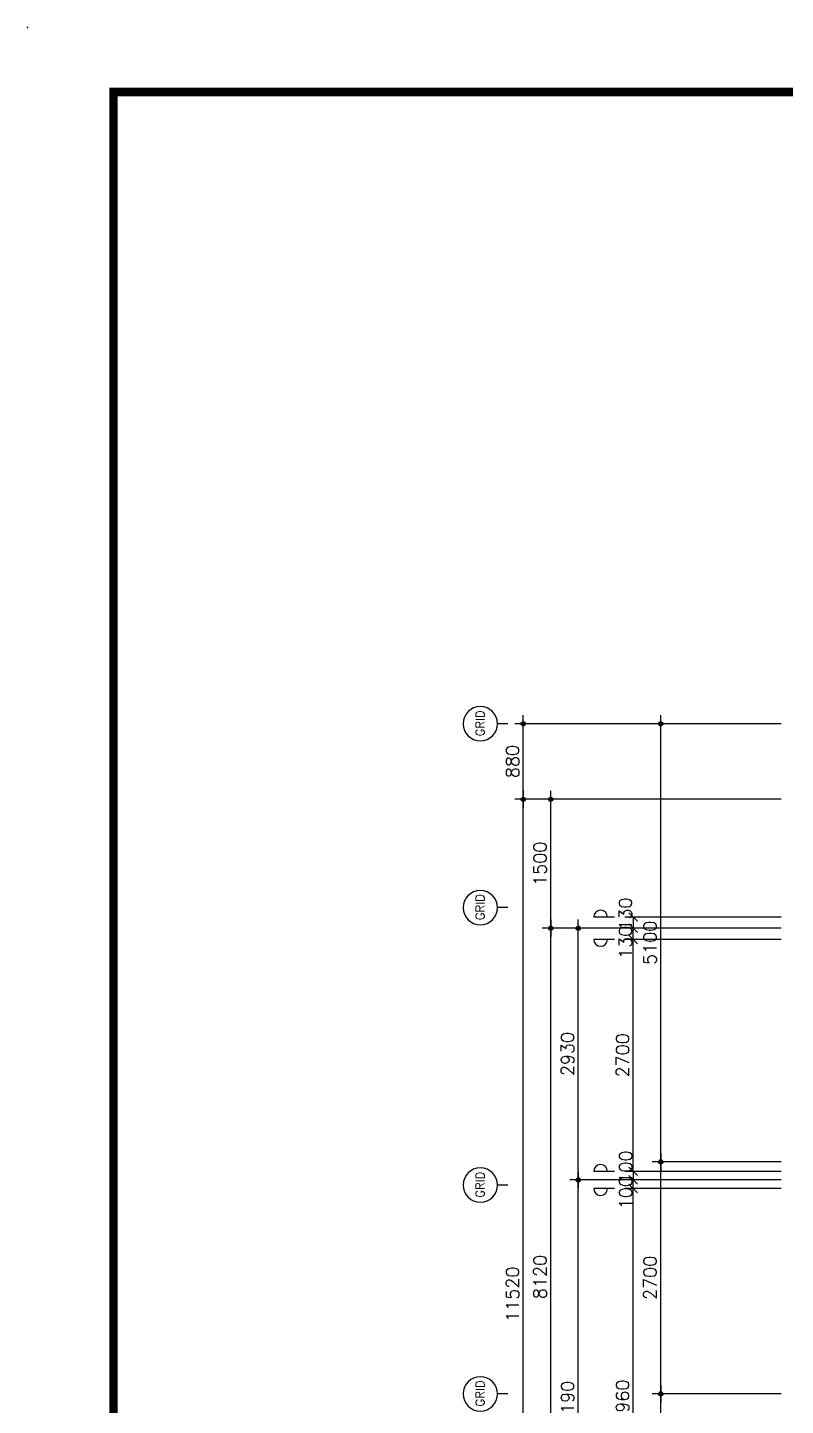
# Model space of a CAD drawing. Extents: x 0 to 40850, y 0 to 28500.
# Drawn here: x 0 to 8818, y 12462 to 28500 of the extents above; entities that cross this region are included whole.
import ezdxf

# ---------------------------------------------------------------- set-up
doc = ezdxf.new("R2010")
doc.units = 0
doc.header["$LTSCALE"] = 60
doc.header["$MEASUREMENT"] = 0
doc.layers.get('0').update_dxf_attribs({"linetype": 'CONTINUOUS'})
doc.layers.get('DEFPOINTS').update_dxf_attribs({"linetype": 'CONTINUOUS'})
for name, color, linetype in [('2', 2, 'CONTINUOUS'), ('3', 3, 'CONTINUOUS'), ('6', 6, 'CONTINUOUS'), ('9', 9, 'CONTINUOUS'), ('CI_DIM', 7, 'CONTINUOUS'), ('FORM', 7, 'CONTINUOUS')]:
    doc.layers.add(name, color=color, linetype=linetype)
doc.styles.add('GHS', font='ROMANS', dxfattribs={"bigfont": 'GHS'})
doc.styles.add('HS', font='simplex', dxfattribs={"bigfont": 'ghs'})
doc.dimstyles.new('2M', dxfattribs={"dimscale": 50, "dimtxt": 3, "dimasz": 1, "dimexe": 2, "dimexo": 0, "dimgap": 1, "dimtad": 1, "dimdec": 0, "dimzin": 0, "dimtxsty": 'GHS', "dimblk": 'DIMDOT', "dimblk1": 'DIMDOT', "dimblk2": 'DIMDOT', "dimsah": 1, "dimcen": 0, "dimclrd": 2, "dimclre": 2, "dimclrt": 3, "dimazin": 3, "dimtfac": 1, "dimtdec": 0, "dimtix": 1, "dimtmove": 0, "dimatfit": 3, "dimtolj": 1, "dimtzin": 0})
doc.dimstyles.new('3T', dxfattribs={"dimscale": 50, "dimtxt": 3, "dimasz": 2, "dimexe": 2, "dimexo": 0, "dimgap": 1, "dimtad": 1, "dimdec": 0, "dimzin": 0, "dimtxsty": 'GHS', "dimblk": 'DIMDOT', "dimblk1": 'OBLIQUE', "dimblk2": 'OBLIQUE', "dimsah": 1, "dimcen": 0, "dimclrd": 2, "dimclre": 2, "dimclrt": 3, "dimazin": 3, "dimtfac": 1, "dimtdec": 0, "dimtix": 1, "dimtmove": 0, "dimatfit": 3, "dimtolj": 1, "dimtzin": 0})

# ---------------------------------------------------------------- blocks, each defined once
blk = doc.blocks.new('도면')
at = {"layer": '9', "linetype": 'CONTINUOUS'}
blk.add_point((0, 570), dxfattribs=at)
at = {"layer": 'FORM', "const_width": 2}
blk.add_lwpolyline([(802, 15), (802, 555), (20, 555), (20, 15)], close=True, dxfattribs=at)
blk = doc.blocks.new('도면1')
at = {"layer": '9', "linetype": 'CONTINUOUS'}
blk.add_blockref('도면', (0, 0), dxfattribs=at)
blk = doc.blocks.new('DIMDOT')
at = {"color": 0}
blk.add_line((-2, 0), (2, 0), dxfattribs=at)
for radius in [0.5, 0.25]:
    blk.add_circle((0, 0), radius, dxfattribs=at)
blk = doc.blocks.new('*D8')
at = {"color": 2, "linetype": 'BYBLOCK'}
for p, q in [((49618, 19517), (46838, 19517)), ((46938, 18067), (46938, 19467)), ((49618, 18017), (46838, 18017))]:
    blk.add_line(p, q, dxfattribs=at)
at = {"layer": 'DEFPOINTS', "color": 0, "linetype": 'BYBLOCK'}
for p in [(46938, 19517), (49618, 19517), (49618, 18017)]:
    blk.add_point(p, dxfattribs=at)
at = {"color": 2, "linetype": 'BYBLOCK', "xscale": 50, "yscale": 50, "zscale": 50}
for p, rotation in [((46938, 19517), 90), ((46938, 18017), 270)]:
    blk.add_blockref('DIMDOT', p, dxfattribs=dict(at, rotation=rotation))
at = {"color": 3, "linetype": 'BYBLOCK', "insert": (46813, 18767), "char_height": 150, "attachment_point": 5, "rotation": 90, "style": 'GHS'}
blk.add_mtext('\\A1;1500', dxfattribs=at)
blk = doc.blocks.new('*D9')
at = {"color": 2, "linetype": 'BYBLOCK'}
for p, q in [((49618, 20397), (46518, 20397)), ((46618, 19567), (46618, 20347)), ((49618, 19517), (46518, 19517))]:
    blk.add_line(p, q, dxfattribs=at)
at = {"layer": 'DEFPOINTS', "color": 0, "linetype": 'BYBLOCK'}
for p in [(46618, 20397), (49618, 20397), (49618, 19517)]:
    blk.add_point(p, dxfattribs=at)
at = {"color": 2, "linetype": 'BYBLOCK', "xscale": 50, "yscale": 50, "zscale": 50}
for p, rotation in [((46618, 20397), 90), ((46618, 19517), 270)]:
    blk.add_blockref('DIMDOT', p, dxfattribs=dict(at, rotation=rotation))
at = {"color": 3, "linetype": 'BYBLOCK', "insert": (46493, 19957), "char_height": 150, "attachment_point": 5, "rotation": 90, "style": 'GHS'}
blk.add_mtext('\\A1;880', dxfattribs=at)
blk = doc.blocks.new('_OBLIQUE')
at = {"color": 0, "linetype": 'BYBLOCK'}
blk.add_line((-0.5, -0.5), (0.5, 0.5), dxfattribs=at)
blk = doc.blocks.new('*D53')
at = {"color": 2, "linetype": 'BYBLOCK'}
for p, q in [((49618, 18147), (47798, 18147)), ((47898, 18147), (47898, 18017)), ((49618, 18017), (47798, 18017))]:
    blk.add_line(p, q, dxfattribs=at)
at = {"layer": 'DEFPOINTS', "color": 0, "linetype": 'BYBLOCK'}
for p in [(49618, 18147), (47898, 18017), (49618, 18017)]:
    blk.add_point(p, dxfattribs=at)
at = {"color": 2, "linetype": 'BYBLOCK', "xscale": 100, "yscale": 100, "zscale": 100}
for p, rotation in [((47898, 18147), 90), ((47898, 18017), 270)]:
    blk.add_blockref('_OBLIQUE', p, dxfattribs=dict(at, rotation=rotation))
at = {"color": 3, "linetype": 'BYBLOCK', "insert": (47807, 18181), "char_height": 150, "attachment_point": 5, "rotation": 90, "style": 'GHS'}
blk.add_mtext('\\A1;130', dxfattribs=at)
blk = doc.blocks.new('*D54')
at = {"color": 2, "linetype": 'BYBLOCK'}
for p, q in [((49618, 18017), (47798, 18017)), ((47898, 17887), (47898, 18017)), ((49618, 17887), (47798, 17887))]:
    blk.add_line(p, q, dxfattribs=at)
at = {"layer": 'DEFPOINTS', "color": 0, "linetype": 'BYBLOCK'}
for p in [(47898, 18017), (49618, 18017), (49618, 17887)]:
    blk.add_point(p, dxfattribs=at)
at = {"color": 2, "linetype": 'BYBLOCK', "xscale": 100, "yscale": 100, "zscale": 100}
for p, rotation in [((47898, 18017), 90), ((47898, 17887), 270)]:
    blk.add_blockref('_OBLIQUE', p, dxfattribs=dict(at, rotation=rotation))
at = {"color": 3, "linetype": 'BYBLOCK', "insert": (47807, 17853), "char_height": 150, "attachment_point": 5, "rotation": 90, "style": 'GHS'}
blk.add_mtext('\\A1;130', dxfattribs=at)
blk = doc.blocks.new('*D72')
at = {"color": 2, "linetype": 'BYBLOCK'}
for p, q in [((49618, 15187), (47798, 15187)), ((49618, 15087), (47798, 15087)), ((47898, 15187), (47898, 15087))]:
    blk.add_line(p, q, dxfattribs=at)
at = {"layer": 'DEFPOINTS', "color": 0, "linetype": 'BYBLOCK'}
for p in [(47898, 15087), (49618, 15187), (49618, 15087)]:
    blk.add_point(p, dxfattribs=at)
at = {"color": 2, "linetype": 'BYBLOCK', "xscale": 100, "yscale": 100, "zscale": 100}
for p, rotation in [((47898, 15187), 90), ((47898, 15087), 270)]:
    blk.add_blockref('_OBLIQUE', p, dxfattribs=dict(at, rotation=rotation))
at = {"color": 3, "linetype": 'BYBLOCK', "insert": (47810, 15237), "char_height": 150, "attachment_point": 5, "rotation": 90, "style": 'GHS'}
blk.add_mtext('\\A1;100', dxfattribs=at)
blk = doc.blocks.new('*D73')
at = {"color": 2, "linetype": 'BYBLOCK'}
for p, q in [((49618, 15087), (47798, 15087)), ((47898, 14987), (47898, 15087)), ((49618, 14987), (47798, 14987))]:
    blk.add_line(p, q, dxfattribs=at)
at = {"layer": 'DEFPOINTS', "color": 0, "linetype": 'BYBLOCK'}
for p in [(47898, 15087), (49618, 15087), (49618, 14987)]:
    blk.add_point(p, dxfattribs=at)
at = {"color": 2, "linetype": 'BYBLOCK', "xscale": 100, "yscale": 100, "zscale": 100}
for p, rotation in [((47898, 15087), 90), ((47898, 14987), 270)]:
    blk.add_blockref('_OBLIQUE', p, dxfattribs=dict(at, rotation=rotation))
at = {"color": 3, "linetype": 'BYBLOCK', "insert": (47810, 14939), "char_height": 150, "attachment_point": 5, "rotation": 90, "style": 'GHS'}
blk.add_mtext('\\A1;100', dxfattribs=at)
blk = doc.blocks.new('*D19')
at = {"color": 2, "linetype": 'BYBLOCK'}
for p, q in [((49618, 15297), (48118, 15297)), ((48218, 12647), (48218, 15247)), ((49618, 12597), (48118, 12597))]:
    blk.add_line(p, q, dxfattribs=at)
at = {"layer": 'DEFPOINTS', "color": 0, "linetype": 'BYBLOCK'}
for p in [(48218, 15297), (49618, 15297), (49618, 12597)]:
    blk.add_point(p, dxfattribs=at)
at = {"color": 2, "linetype": 'BYBLOCK', "xscale": 50, "yscale": 50, "zscale": 50}
for p, rotation in [((48218, 15297), 90), ((48218, 12597), 270)]:
    blk.add_blockref('DIMDOT', p, dxfattribs=dict(at, rotation=rotation))
at = {"color": 3, "linetype": 'BYBLOCK', "insert": (48093, 13947), "char_height": 150, "attachment_point": 5, "rotation": 90, "style": 'GHS'}
blk.add_mtext('\\A1;2700', dxfattribs=at)
blk = doc.blocks.new('*D76')
at = {"color": 2, "linetype": 'BYBLOCK'}
for p, q in [((49618, 14987), (47798, 14987)), ((47898, 10027), (47898, 14987)), ((49618, 10027), (47798, 10027))]:
    blk.add_line(p, q, dxfattribs=at)
at = {"layer": 'DEFPOINTS', "color": 0, "linetype": 'BYBLOCK'}
for p in [(47898, 14987), (49618, 14987), (49618, 10027)]:
    blk.add_point(p, dxfattribs=at)
at = {"color": 2, "linetype": 'BYBLOCK', "xscale": 100, "yscale": 100, "zscale": 100}
for p, rotation in [((47898, 14987), 90), ((47898, 10027), 270)]:
    blk.add_blockref('_OBLIQUE', p, dxfattribs=dict(at, rotation=rotation))
at = {"color": 3, "linetype": 'BYBLOCK', "insert": (47773, 12507), "char_height": 150, "attachment_point": 5, "rotation": 90, "style": 'GHS'}
blk.add_mtext('\\A1;4960', dxfattribs=at)
blk = doc.blocks.new('*D24')
at = {"color": 2, "linetype": 'BYBLOCK'}
for p, q in [((49618, 15087), (47158, 15087)), ((47258, 9947), (47258, 15037)), ((49618, 9897), (47158, 9897))]:
    blk.add_line(p, q, dxfattribs=at)
at = {"layer": 'DEFPOINTS', "color": 0, "linetype": 'BYBLOCK'}
for p in [(47258, 15087), (49618, 15087), (49618, 9897)]:
    blk.add_point(p, dxfattribs=at)
at = {"color": 2, "linetype": 'BYBLOCK', "xscale": 50, "yscale": 50, "zscale": 50}
for p, rotation in [((47258, 15087), 90), ((47258, 9897), 270)]:
    blk.add_blockref('DIMDOT', p, dxfattribs=dict(at, rotation=rotation))
at = {"color": 3, "linetype": 'BYBLOCK', "insert": (47133, 12492), "char_height": 150, "attachment_point": 5, "rotation": 90, "style": 'GHS'}
blk.add_mtext('\\A1;5190', dxfattribs=at)
blk = doc.blocks.new('*D25')
at = {"color": 2, "linetype": 'BYBLOCK'}
for p, q in [((49618, 12597), (48118, 12597)), ((48218, 9947), (48218, 12547)), ((49618, 9897), (48118, 9897))]:
    blk.add_line(p, q, dxfattribs=at)
at = {"layer": 'DEFPOINTS', "color": 0, "linetype": 'BYBLOCK'}
for p in [(48218, 12597), (49618, 12597), (49618, 9897)]:
    blk.add_point(p, dxfattribs=at)
at = {"color": 2, "linetype": 'BYBLOCK', "xscale": 50, "yscale": 50, "zscale": 50}
for p, rotation in [((48218, 12597), 90), ((48218, 9897), 270)]:
    blk.add_blockref('DIMDOT', p, dxfattribs=dict(at, rotation=rotation))
at = {"color": 3, "linetype": 'BYBLOCK', "insert": (48093, 11247), "char_height": 150, "attachment_point": 5, "rotation": 90, "style": 'GHS'}
blk.add_mtext('\\A1;2700', dxfattribs=at)
blk = doc.blocks.new('*D34')
at = {"color": 2, "linetype": 'BYBLOCK'}
for p, q in [((49618, 18017), (46838, 18017)), ((46938, 9947), (46938, 17967)), ((49618, 9897), (46838, 9897))]:
    blk.add_line(p, q, dxfattribs=at)
at = {"layer": 'DEFPOINTS', "color": 0, "linetype": 'BYBLOCK'}
for p in [(46938, 18017), (49618, 18017), (49618, 9897)]:
    blk.add_point(p, dxfattribs=at)
at = {"color": 2, "linetype": 'BYBLOCK', "xscale": 50, "yscale": 50, "zscale": 50}
for p, rotation in [((46938, 18017), 90), ((46938, 9897), 270)]:
    blk.add_blockref('DIMDOT', p, dxfattribs=dict(at, rotation=rotation))
at = {"color": 3, "linetype": 'BYBLOCK', "insert": (46813, 13957), "char_height": 150, "attachment_point": 5, "rotation": 90, "style": 'GHS'}
blk.add_mtext('\\A1;8120', dxfattribs=at)
blk = doc.blocks.new('*D35')
at = {"color": 2, "linetype": 'BYBLOCK'}
for p, q in [((49618, 19517), (46518, 19517)), ((46618, 8047), (46618, 19467)), ((49618, 7997), (46518, 7997))]:
    blk.add_line(p, q, dxfattribs=at)
at = {"layer": 'DEFPOINTS', "color": 0, "linetype": 'BYBLOCK'}
for p in [(46618, 19517), (49618, 19517), (49618, 7997)]:
    blk.add_point(p, dxfattribs=at)
at = {"color": 2, "linetype": 'BYBLOCK', "xscale": 50, "yscale": 50, "zscale": 50}
for p, rotation in [((46618, 19517), 90), ((46618, 7997), 270)]:
    blk.add_blockref('DIMDOT', p, dxfattribs=dict(at, rotation=rotation))
at = {"color": 3, "linetype": 'BYBLOCK', "insert": (46493, 13757), "char_height": 150, "attachment_point": 5, "rotation": 90, "style": 'GHS'}
blk.add_mtext('\\A1;11520', dxfattribs=at)
blk = doc.blocks.new('*D36')
at = {"color": 2, "linetype": 'BYBLOCK'}
for p, q in [((49618, 18017), (47158, 18017)), ((47258, 15137), (47258, 17967)), ((49618, 15087), (47158, 15087))]:
    blk.add_line(p, q, dxfattribs=at)
at = {"layer": 'DEFPOINTS', "color": 0, "linetype": 'BYBLOCK'}
for p in [(47258, 18017), (49618, 18017), (49618, 15087)]:
    blk.add_point(p, dxfattribs=at)
at = {"color": 2, "linetype": 'BYBLOCK', "xscale": 50, "yscale": 50, "zscale": 50}
for p, rotation in [((47258, 18017), 90), ((47258, 15087), 270)]:
    blk.add_blockref('DIMDOT', p, dxfattribs=dict(at, rotation=rotation))
at = {"color": 3, "linetype": 'BYBLOCK', "insert": (47133, 16552), "char_height": 150, "attachment_point": 5, "rotation": 90, "style": 'GHS'}
blk.add_mtext('\\A1;2930', dxfattribs=at)
blk = doc.blocks.new('*D93')
at = {"color": 2, "linetype": 'BYBLOCK'}
for p, q in [((49618, 17887), (47798, 17887)), ((47898, 15187), (47898, 17887)), ((49618, 15187), (47798, 15187))]:
    blk.add_line(p, q, dxfattribs=at)
at = {"layer": 'DEFPOINTS', "color": 0, "linetype": 'BYBLOCK'}
for p in [(47898, 17887), (49618, 17887), (49618, 15187)]:
    blk.add_point(p, dxfattribs=at)
at = {"color": 2, "linetype": 'BYBLOCK', "xscale": 100, "yscale": 100, "zscale": 100}
for p, rotation in [((47898, 17887), 90), ((47898, 15187), 270)]:
    blk.add_blockref('_OBLIQUE', p, dxfattribs=dict(at, rotation=rotation))
at = {"color": 3, "linetype": 'BYBLOCK', "insert": (47773, 16537), "char_height": 150, "attachment_point": 5, "rotation": 90, "style": 'GHS'}
blk.add_mtext('\\A1;2700', dxfattribs=at)
blk = doc.blocks.new('*D37')
at = {"color": 2, "linetype": 'BYBLOCK'}
for p, q in [((49618, 20397), (48118, 20397)), ((48218, 15347), (48218, 20347)), ((49618, 15297), (48118, 15297))]:
    blk.add_line(p, q, dxfattribs=at)
at = {"layer": 'DEFPOINTS', "color": 0, "linetype": 'BYBLOCK'}
for p in [(48218, 20397), (49618, 20397), (49618, 15297)]:
    blk.add_point(p, dxfattribs=at)
at = {"color": 2, "linetype": 'BYBLOCK', "xscale": 50, "yscale": 50, "zscale": 50}
for p, rotation in [((48218, 20397), 90), ((48218, 15297), 270)]:
    blk.add_blockref('DIMDOT', p, dxfattribs=dict(at, rotation=rotation))
at = {"color": 3, "linetype": 'BYBLOCK', "insert": (48093, 17847), "char_height": 150, "attachment_point": 5, "rotation": 90, "style": 'GHS'}
blk.add_mtext('\\A1;5100', dxfattribs=at)

msp = doc.modelspace()

# ---------------------------------------------------------------- linework, layer by layer
at = {"layer": '2', "linetype": 'BYBLOCK'}
for p, q in [((5588.3, 20397), (5468.3, 20397)), ((5588.3, 18257), (5468.3, 18257)), ((6828.3, 18147), (6588.3, 18147)), ((6828.3, 17887), (6588.3, 17887)), ((6828.3, 15187), (6588.3, 15187)), ((6828.3, 15187), (6748.3, 15187)), ((5588.3, 15027), (5468.3, 15027)), ((6828.3, 14987), (6588.3, 14987)), ((6828.3, 14987), (6748.3, 14987)), ((5588.3, 12597), (5468.3, 12597))]:
    msp.add_line(p, q, dxfattribs=at)
for centre, start, end in [((5268.3, 20397), 360, 180), ((5268.3, 20397), 180, 0), ((5268.3, 18257), 360, 180), ((5268.3, 18257), 180, 0), ((5268.3, 15027), 360, 180), ((5268.3, 15027), 180, 0), ((5268.3, 12597), 360, 180), ((5268.3, 12597), 180, 0)]:
    msp.add_arc(centre, 200, start, end, dxfattribs=at)
at = {"layer": '2'}
for centre, start, end in [((6668.3, 18147), 360, 180), ((6668.3, 17887), 180, 0), ((6668.3, 15187), 0, 180), ((6668.3, 14987), 180, 0)]:
    msp.add_arc(centre, 80, start, end, dxfattribs=at)

# ---------------------------------------------------------------- block references
at = {"layer": '6', "xscale": 50, "yscale": 50, "zscale": 50}
msp.add_blockref('도면1', (0, 0), dxfattribs=at)

# ---------------------------------------------------------------- texts
at = {"layer": '3', "style": 'HS'}
for p in [(5314.9, 20249.6), (5314.9, 18109.6), (5314.9, 14879.6), (5314.9, 12449.6)]:
    msp.add_text('GRID', height=100, rotation=90, dxfattribs=at).set_placement(p)

# ---------------------------------------------------------------- dimensions: what is measured, and where the dimension line sits
at = {"layer": 'CI_DIM'}
for base, p1, p2, dimstyle, picture, middle in [((5768.3, 20397), (8768.3, 19517), (8768.3, 20397), '2M', '*D9', (5643.3, 19957)), ((7368.3, 20397), (8768.3, 15297), (8768.3, 20397), '2M', '*D37', (7243.3, 17847)), ((5768.3, 19517), (8768.3, 7997), (8768.3, 19517), '2M', '*D35', (5643.3, 13757)), ((6088.3, 19517), (8768.3, 18017), (8768.3, 19517), '2M', '*D8', (5963.3, 18767)), ((6088.3, 18017), (8768.3, 9897), (8768.3, 18017), '2M', '*D34', (5963.3, 13957)), ((6408.3, 18017), (8768.3, 15087), (8768.3, 18017), '2M', '*D36', (6283.3, 16552)), ((7048.3, 17887), (8768.3, 15187), (8768.3, 17887), '3T', '*D93', (6923.3, 16537)), ((7368.3, 15297), (8768.3, 12597), (8768.3, 15297), '2M', '*D19', (7243.3, 13947)), ((6408.3, 15087), (8768.3, 9897), (8768.3, 15087), '2M', '*D24', (6283.3, 12492)), ((7048.3, 14987), (8768.3, 10027), (8768.3, 14987), '3T', '*D76', (6923.3, 12507)), ((7368.3, 12597), (8768.3, 9897), (8768.3, 12597), '2M', '*D25', (7243.3, 11247))]:
    dim = msp.add_linear_dim(base=base, p1=p1, p2=p2, angle=90, dimstyle=dimstyle, dxfattribs=at)
    dim.commit()
    dim.dimension.update_dxf_attribs({"geometry": picture, "text_midpoint": middle, "insert": (-40850, 0)})
for base, p1, p2, picture, middle in [((7048.3, 18017), (8768.3, 18147), (8768.3, 18017), '*D53', (6956.6, 18181)), ((7048.3, 18017), (8768.3, 17887), (8768.3, 18017), '*D54', (6956.6, 17853)), ((7048.3, 15087), (8768.3, 15187), (8768.3, 15087), '*D72', (6959.9, 15236.6)), ((7048.3, 15087), (8768.3, 14987), (8768.3, 15087), '*D73', (6959.9, 14938.6))]:
    dim = msp.add_linear_dim(base=base, p1=p1, p2=p2, angle=90, dimstyle='3T', dxfattribs=at)
    dim.commit()
    dim.dimension.update_dxf_attribs({"geometry": picture, "text_midpoint": middle, "dimtype": 128, "insert": (-40850, 0)})

doc.saveas('drawing.dxf')
